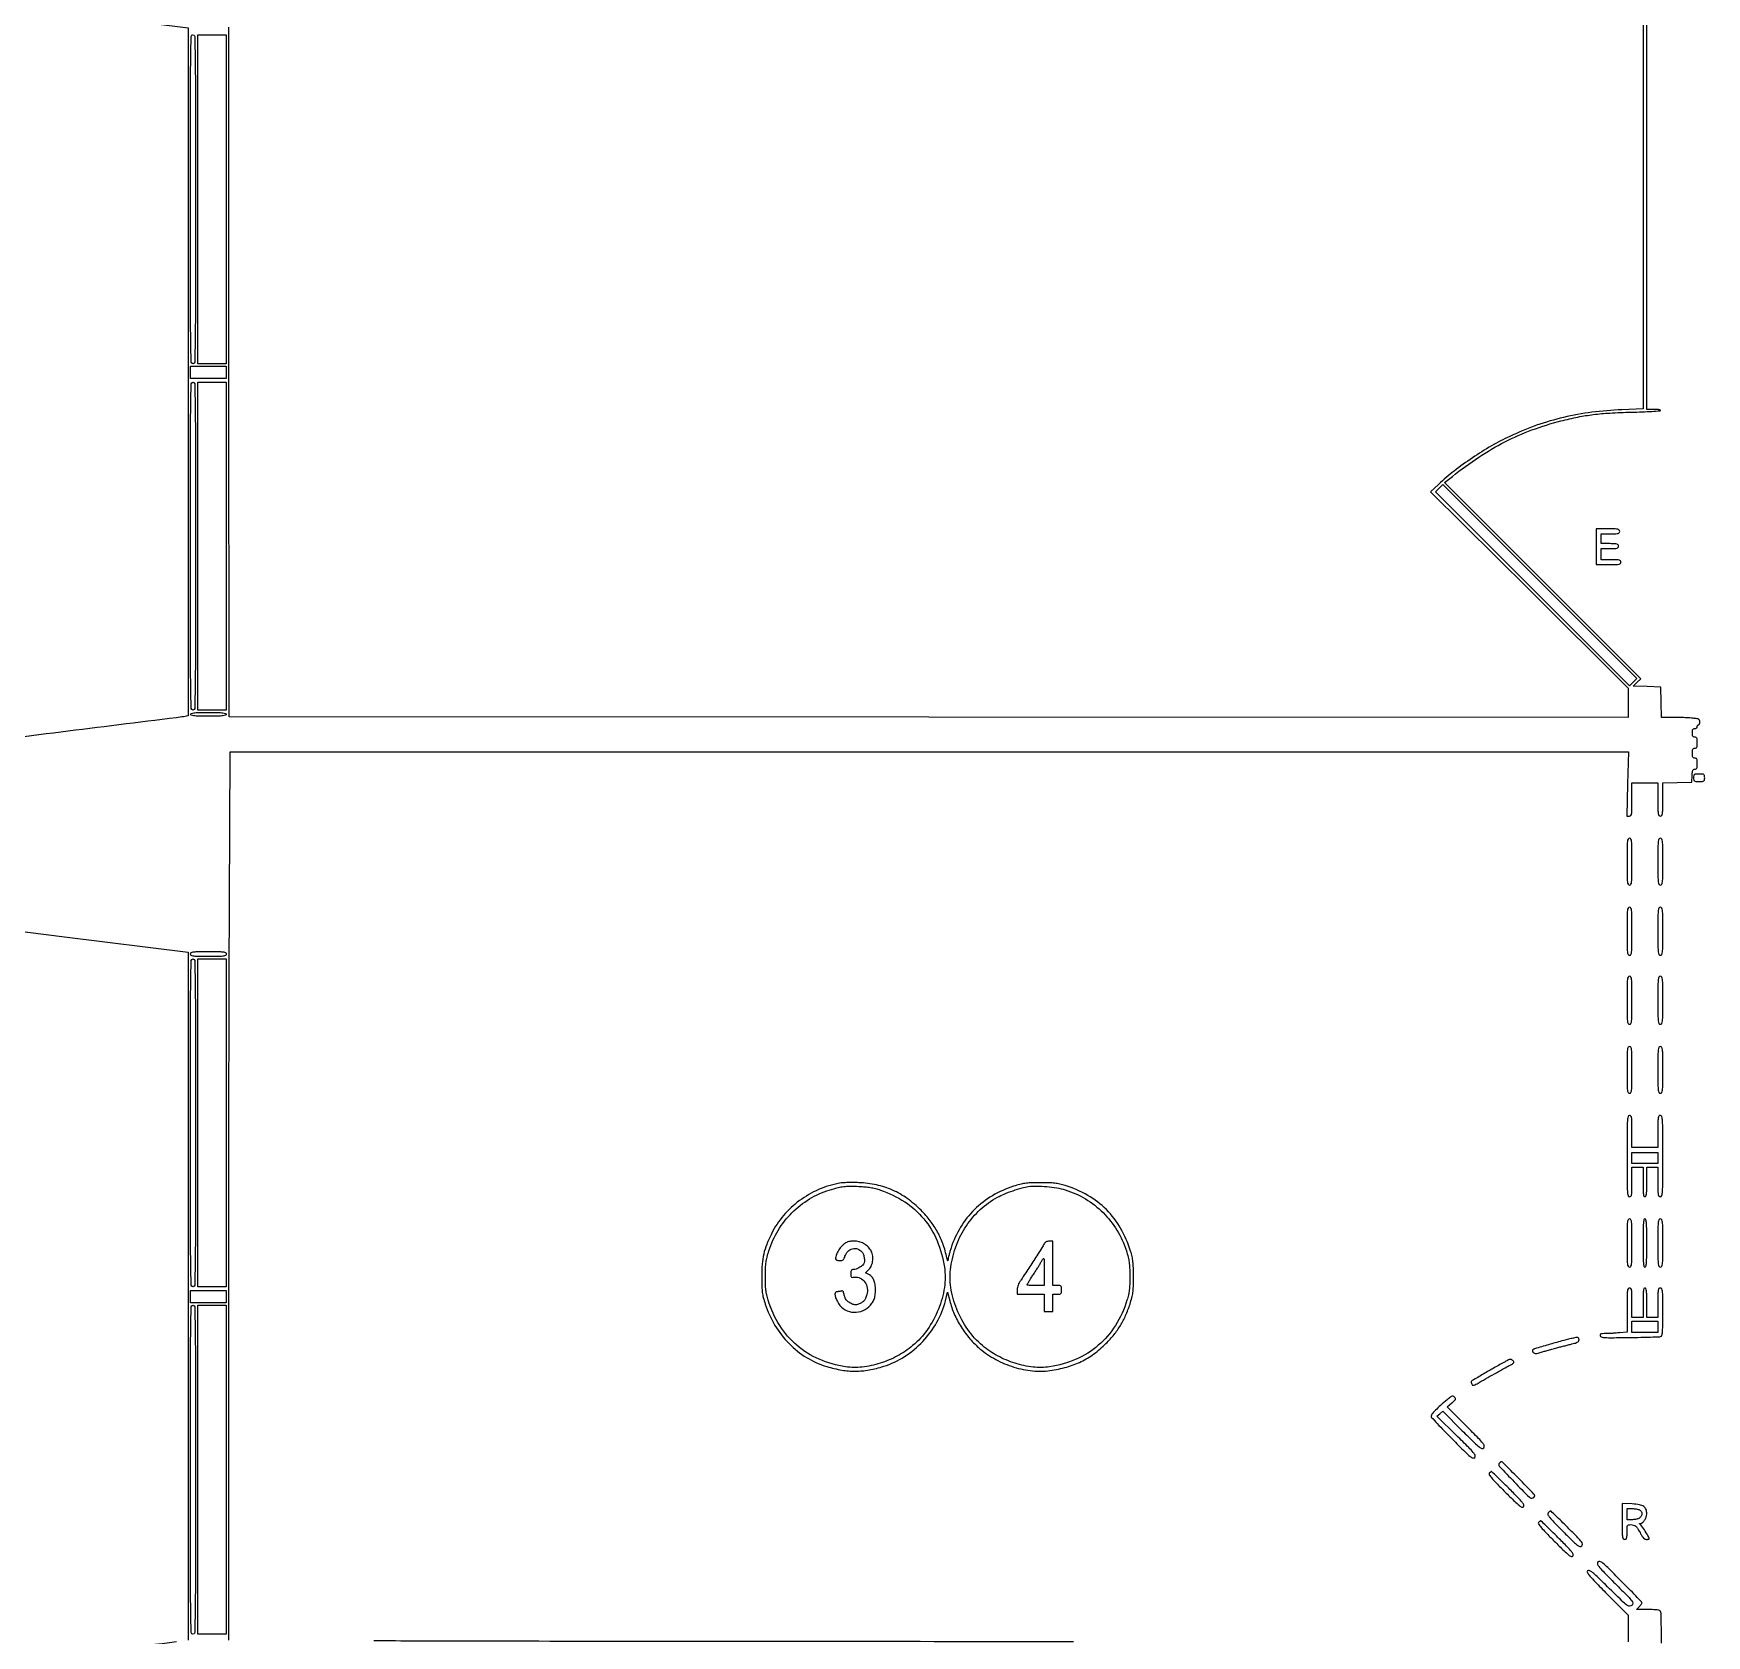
# Model space of a CAD drawing. Extents: x 0 to 1066, y 0 to 761.
# Drawn here: x 109.9 to 224.7, y 367.1 to 477.1 of the extents above; entities that cross this region are included whole.
import ezdxf

# ---------------------------------------------------------------- set-up
doc = ezdxf.new("R2010")
doc.units = 0
doc.header["$MEASUREMENT"] = 0

msp = doc.modelspace()

# ---------------------------------------------------------------- linework, layer by layer
for points in [[(183.390323, 95.266879, 0.000001), (192.989143, 95.254457, 0.000118)], [(111.744029, 619.446938, -0.000004), (103.636415, 618.433797, -0.031087)], [(119.687361, 556.989835, -0.000014), (111.744029, 555.996938, -0.000004), (103.636415, 554.983797, -0.031087)], [(103.5081, 543.008965), (111.98925, 541.95038), (120.4704, 540.891794), (120.4704, 517.273833), (120.4704, 493.655872), (120.15315, 493.605739, -0.008087), (119.687361, 493.539835, -0.000014), (111.744029, 492.546938, -0.000004), (103.636415, 491.533797, -0.031087)], [(103.5081, 479.558965), (111.98925, 478.50038), (120.4704, 477.441794), (120.4704, 453.823833), (120.4704, 430.205872), (120.15315, 430.155739, -0.008087), (119.687361, 430.089835, -0.000014), (111.744029, 429.096938, -0.000004), (103.636415, 428.083797, -0.031087)], [(352.558836, 95.240684, -0.000004), (375.624384, 95.211821, -0.198594)], [(479.458836, 95.240684, -0.000004), (502.524384, 95.211821, -0.198594)], [(289.192229, 95.24091, -0.000004), (312.172908, 95.212432, -0.198597)], [(393.551703, 95.267421, -0.000028), (416.092229, 95.24091, -0.000004), (439.072908, 95.212432, -0.198597)], [(542.992229, 95.24091, -0.000004), (565.972908, 95.212432, -0.198597)], [(606.442229, 95.24091, -0.000004), (629.422908, 95.212432, -0.198597)], [(119.687361, 366.639835, -0.000014), (111.744029, 365.646938, -0.000004), (103.636415, 364.633797, -0.031087)], [(123.2622, 366.768962), (123.2622, 386.960359, -0.000243), (123.266329, 395.44561, -0.000218), (123.278734, 404.244079, -0.000219), (123.296768, 412.141182, -0.000687), (123.318485, 417.444678), (123.374769, 427.7376), (171.378448, 427.7376), (219.382127, 427.7376), (219.320669, 425.538), (219.25921, 423.3384), (219.440405, 423.3384, 0.205028), (219.54221, 423.381978, 0.1523), (219.597095, 423.492862, 0.036978), (219.618104, 423.744142, 0.002374), (219.6216, 424.4805), (219.6216, 425.6226), (220.5099, 425.6226), (221.3982, 425.6226), (221.3982, 424.4805, 0.00255), (221.401854, 423.764094, 0.034233), (221.422483, 423.502312, 0.130799), (221.473537, 423.383942, 0.22979), (221.5674, 423.3384, 0.229444), (221.661248, 423.383859, 0.131046), (221.712309, 423.501977, 0.03431), (221.732943, 423.763201, 0.002558), (221.7366, 424.477815), (221.7366, 425.61723), (222.73065, 425.641065), (223.7247, 425.6649), (223.750271, 426.10905, -0.011952), (223.770075, 426.351763, -0.075035), (223.801368, 426.471759, -0.166775), (223.855085, 426.531136, -0.126897), (223.940621, 426.5532, 0.109185), (224.025095, 426.571869, 0.183854), (224.075096, 426.623214, 0.088189), (224.09952, 426.726339, 0.014161), (224.1054, 426.9339, 0.013964), (224.099541, 427.143658, 0.090841), (224.07485, 427.245862, 0.188085), (224.023805, 427.296434, 0.102588), (223.9362, 427.3146, -0.094959), (223.849774, 427.331163, -0.184152), (223.798725, 427.37805, -0.098846), (223.77333, 427.471039, -0.017388), (223.767, 427.653, -0.017388), (223.77333, 427.834961, -0.098846), (223.798725, 427.92795, -0.184152), (223.849774, 427.974837, -0.094959), (223.9362, 427.9914, 0.102588), (224.023805, 428.009566, 0.188085), (224.07485, 428.060138, 0.090841), (224.099541, 428.162342, 0.013964), (224.1054, 428.3721, 0.013964), (224.099541, 428.581858, 0.090841), (224.07485, 428.684062, 0.188085), (224.023805, 428.734634, 0.102588), (223.9362, 428.7528, -0.087745), (223.851392, 428.767799, -0.177212), (223.800236, 428.810962, -0.10769), (223.773953, 428.894566, -0.022514), (223.767, 429.0489, -0.022514), (223.773953, 429.203234, -0.10769), (223.800236, 429.286837, -0.177212), (223.851392, 429.330001, -0.087745), (223.9362, 429.345, 0.072314), (224.001292, 429.354464, 0.08892), (224.05605, 429.382012, 0.10214), (224.092439, 429.423191, 0.130775), (224.1054, 429.4719, -0.064853), (224.111719, 429.520414, -0.082425), (224.130251, 429.561523, -0.098894), (224.157737, 429.589023, -0.148195), (224.19, 429.5988, 0.217357), (224.222368, 429.613569, 0.078661), (224.249749, 429.657467, 0.059813), (224.268403, 429.722047, 0.040452), (224.2746, 429.798516, 0.085649), (224.255638, 429.908398, 0.179681), (224.200765, 429.9739, 0.088077), (224.085995, 430.014782, 0.011739), (223.83045, 430.051581, 0.014772), (223.601878, 430.072208, 0.004788), (223.262809, 430.089474, 0.004769), (222.885323, 430.101469, 0.005344), (222.521754, 430.105665), (221.657208, 430.1064), (221.633454, 431.14275), (221.6097, 432.1791), (220.651923, 432.2214), (219.694145, 432.2637), (219.95659, 432.514685), (220.219035, 432.765671), (213.487305, 439.497795), (206.755575, 446.229919), (207.287738, 446.655337, -0.022426), (209.100948, 447.976092, -0.028187), (210.895603, 449.023597, -0.029027), (212.750834, 449.838634, -0.026488), (214.74504, 450.46193, -0.013017), (215.912991, 450.72794, -0.018486), (216.964245, 450.898602, -0.016669), (218.103613, 451.00215, -0.008197), (219.55815, 451.061681, 0.00339), (220.328583, 451.085796, 0.005642), (220.977183, 451.117833, 0.001278), (221.539047, 451.153387, 0.395084), (221.5674, 451.183669, 0.345901), (221.544939, 451.212251, 0.02092), (221.430718, 451.235035, 0.02408), (221.280479, 451.251158, 0.01469), (221.1021, 451.2564), (220.6368, 451.2564), (220.6368, 492.9219)], [(220.383, 492.935055), (220.383, 451.282711), (218.92365, 451.227314, 0.022359), (216.858516, 451.056237, 0.026359), (214.928967, 450.70498, 0.026774), (213.073169, 450.158635, 0.024502), (211.229211, 449.403168, 0.02196), (209.974497, 448.747161, 0.016863), (208.663553, 447.92639, 0.016879), (207.41269, 447.020367, 0.022197), (206.3394, 446.107126), (205.7895, 445.595465), (212.57865, 438.858602), (219.3678, 432.121739), (219.3678, 431.113995), (219.3678, 430.106252), (171.33615, 430.127476), (123.3045, 430.1487), (123.283201, 453.81555), (123.261902, 477.4824)], [(375.823742, 112.056445, -0.000003), (375.794083, 98.149601, -0.198357)], [(111.744029, 302.196938, -0.000004), (103.636415, 301.183797, -0.031087)], [(111.744029, 238.746938, -0.000004), (103.636415, 237.733797, -0.031087)], [(181.27665, 366.65644, -0.000135), (165.962463, 366.660576, -0.000158), (151.448541, 366.672989, -0.000139), (139.183683, 366.690754, -0.00098), (133.22385, 366.712721)], [(221.638952, 366.558518, 0.002172), (221.636307, 367.611719, 0.000763), (221.628693, 368.520154, 0.057277), (221.610509, 368.66565, 0.128919), (221.55299, 368.772153, 0.151681), (221.453759, 368.828722, 0.05011), (221.257977, 368.851716, 0.004194), (220.747341, 368.856), (219.930506, 368.856), (220.114453, 369.051803, 0.018759), (220.184878, 369.132639, 0.022778), (220.244366, 369.213612, 0.022162), (220.287507, 369.284974, 0.125511), (220.2984, 369.327686, 0.191016), (220.277032, 369.381579, 0.000986), (219.876236, 369.805859, 0.004174), (219.412178, 370.287064, 0.00261), (218.861245, 370.843057, 0.001763), (217.956924, 371.739856, 0.023754), (217.609589, 372.050816, 0.084405), (217.41332, 372.161707, 0.290608), (217.277001, 372.131258, 0.279453), (217.244349, 371.998061, 0.09285), (217.342901, 371.813198, 0.025537), (217.63075, 371.488956, 0.001898), (218.464067, 370.648055, -0.001576), (219.347555, 369.757677, -0.029562), (219.607321, 369.461056, -0.13788), (219.676018, 369.292067, -0.241358), (219.623854, 369.15414, -0.203375), (219.455863, 369.095793, -0.149322), (219.269406, 369.16671, -0.028043), (218.946626, 369.447517, -0.001047), (217.796284, 370.572231, 0.002781), (217.148511, 371.201192, 0.026105), (216.854831, 371.455105, 0.077325), (216.683964, 371.549867, 0.317599), (216.575889, 371.520766, 0.313713), (216.564919, 371.391636, 0.044), (216.72717, 371.160071, 0.019204), (217.081656, 370.769907, 0.002215), (217.914755, 369.928363), (219.3678, 368.473536), (219.3678, 367.564968), (219.3678, 366.6564)]]:
    msp.add_lwpolyline(points, format="xyb")
for points in [[(409.06215, 749.15415), (40.8618, 749.132981), (40.8618, 380.65769), (40.8618, 12.1824), (501.2973, 12.1824), (961.7328, 12.1824), (961.7328, 380.646631), (961.7328, 749.110861), (961.41555, 749.1633, 0.040886), (961.153339, 749.184871, 0.000002), (934.190609, 749.194398, 0.000089), (904.448031, 749.199508, 0.000054), (869.1804, 749.195529, -0.000029), (813.61687, 749.186499, -0.000004), (696.10453, 749.175037, -0.000004), (556.774728, 749.163736, -0.000004)], [(120.978, 465.6807, -0.000191), (120.975142, 458.183657, -0.003554), (120.956533, 455.819512, -0.003821), (120.9267, 454.500985, -0.405377), (120.8088, 454.3866, -0.405377), (120.6909, 454.500985, -0.003821), (120.661067, 455.819512, -0.003554), (120.642458, 458.183657, -0.000191), (120.6396, 465.6807, -0.000191), (120.642458, 473.177743, -0.003554), (120.661067, 475.541887, -0.003821), (120.6909, 476.860415, -0.405377), (120.8088, 476.9748, -0.405377), (120.9267, 476.860415, -0.003821), (120.956533, 475.541887, -0.003554), (120.975142, 473.177743, -0.000191)], [(120.978, 441.8658, -0.000191), (120.975142, 434.397012, -0.003568), (120.956532, 432.041625, -0.003849), (120.926671, 430.728337, -0.405328), (120.8088, 430.614, -0.405328), (120.690929, 430.728337, -0.003849), (120.661068, 432.041625, -0.003568), (120.642458, 434.397012, -0.000191), (120.6396, 441.8658, -0.000191), (120.642458, 449.334588, -0.003568), (120.661068, 451.689975, -0.003849), (120.690929, 453.003263, -0.405328), (120.8088, 453.1176, -0.405328), (120.926671, 453.003263, -0.003849), (120.956532, 451.689975, -0.003568), (120.975142, 449.334588, -0.000191)], [(217.1682, 441.8235), (217.1682, 440.5968), (218.0142, 440.5968, 0.003852), (218.533104, 440.600798, 0.045528), (218.7333, 440.62218, 0.160003), (218.824485, 440.673751, 0.186821), (218.8602, 440.766, 0.157888), (218.83066, 440.857216, 0.176663), (218.75445, 440.908762, 0.055952), (218.589578, 440.930853, 0.005351), (218.1834, 440.9352), (217.5066, 440.9352), (217.5066, 441.3159), (217.5066, 441.6966), (218.0988, 441.6966, 0.006583), (218.448692, 441.701207, 0.063075), (218.595825, 441.723793, 0.183695), (218.66467, 441.775226, 0.142406), (218.691, 441.8658, 0.142406), (218.66467, 441.956374, 0.183695), (218.595825, 442.007807, 0.063075), (218.448692, 442.030393, 0.006583), (218.0988, 442.035), (217.5066, 442.035), (217.5066, 442.3734), (217.5066, 442.7118), (218.1411, 442.7118, 0.005909), (218.519126, 442.716267, 0.059311), (218.675138, 442.73859, 0.180365), (218.747656, 442.790088, 0.150217), (218.7756, 442.881, 0.179874), (218.741394, 442.973007, 0.16431), (218.653988, 443.024597, 0.047763), (218.462609, 443.04613, 0.004147), (217.9719, 443.0502), (217.1682, 443.0502)], [(123.093, 430.3179, -0.328801), (123.043123, 430.250253, -0.049302), (122.8674, 430.214338, -0.022561), (122.539821, 430.195328, -0.003213), (121.8663, 430.191, -0.003213), (121.192779, 430.195328, -0.022561), (120.8652, 430.214338, -0.049302), (120.689477, 430.250253, -0.328801), (120.6396, 430.3179, -0.328801), (120.689477, 430.385547, -0.049302), (120.8652, 430.421462, -0.022561), (121.192779, 430.440472, -0.003213), (121.8663, 430.4448, -0.003213), (122.539821, 430.440472, -0.022561), (122.8674, 430.421462, -0.049302), (123.043123, 430.385547, -0.328801)], [(223.8516, 425.961, 0.036189), (223.862643, 425.808621, 0.212646), (223.904475, 425.74245, 0.135673), (223.993863, 425.712996, 0.012152), (224.2323, 425.7072, 0.012152), (224.470737, 425.712996, 0.135673), (224.560125, 425.74245, 0.212646), (224.601957, 425.808621, 0.036189), (224.613, 425.961, 0.036189), (224.601957, 426.113379, 0.212646), (224.560125, 426.17955, 0.135673), (224.470737, 426.209004, 0.012152), (224.2323, 426.2148, 0.012152), (223.993863, 426.209004, 0.135673), (223.904475, 426.17955, 0.212646), (223.862643, 426.113379, 0.036189)], [(219.2832, 420.2082, 0.001648), (219.286584, 419.181209, 0.024577), (219.306576, 418.822875, 0.094461), (219.356001, 418.659189, 0.279234), (219.4524, 418.6008, 0.279234), (219.548799, 418.659189, 0.094461), (219.598224, 418.822875, 0.024577), (219.618216, 419.181209, 0.001648), (219.6216, 420.2082, 0.001648), (219.618216, 421.235191, 0.024577), (219.598224, 421.593525, 0.094461), (219.548799, 421.757211, 0.279234), (219.4524, 421.8156, 0.279234), (219.356001, 421.757211, 0.094461), (219.306576, 421.593525, 0.024577), (219.286584, 421.235191, 0.001648)], [(221.3982, 420.2082, 0.001648), (221.401584, 419.181209, 0.024577), (221.421576, 418.822875, 0.094461), (221.471001, 418.659189, 0.279234), (221.5674, 418.6008, 0.279234), (221.663799, 418.659189, 0.094461), (221.713224, 418.822875, 0.024577), (221.733216, 419.181209, 0.001648), (221.7366, 420.2082, 0.001648), (221.733216, 421.235191, 0.024577), (221.713224, 421.593525, 0.094461), (221.663799, 421.757211, 0.279234), (221.5674, 421.8156, 0.279234), (221.471001, 421.757211, 0.094461), (221.421576, 421.593525, 0.024577), (221.401584, 421.235191, 0.001648)], [(219.2832, 415.4283, 0.001596), (219.286568, 414.373067, 0.023961), (219.306519, 414.005963, 0.091778), (219.355771, 413.83801, 0.282824), (219.4524, 413.7786, 0.282824), (219.549029, 413.83801, 0.091778), (219.598281, 414.005963, 0.023961), (219.618232, 414.373067, 0.001596), (219.6216, 415.4283, 0.001596), (219.618232, 416.483533, 0.023961), (219.598281, 416.850637, 0.091778), (219.549029, 417.01859, 0.282824), (219.4524, 417.078, 0.282824), (219.355771, 417.01859, 0.091778), (219.306519, 416.850637, 0.023961), (219.286568, 416.483533, 0.001596)], [(221.3982, 415.4283, 0.001596), (221.401568, 414.373067, 0.023961), (221.421519, 414.005963, 0.091778), (221.470771, 413.83801, 0.282824), (221.5674, 413.7786, 0.282824), (221.664029, 413.83801, 0.091778), (221.713281, 414.005963, 0.023961), (221.733232, 414.373067, 0.001596), (221.7366, 415.4283, 0.001596), (221.733232, 416.483533, 0.023961), (221.713281, 416.850637, 0.091778), (221.664029, 417.01859, 0.282824), (221.5674, 417.078, 0.282824), (221.470771, 417.01859, 0.091778), (221.421519, 416.850637, 0.023961), (221.401568, 416.483533, 0.001596)], [(123.093, 413.8632, -0.240299), (123.044891, 413.768878, -0.123223), (122.918513, 413.718067, -0.031956), (122.639162, 413.697589, -0.002322), (121.8663, 413.694, -0.002322), (121.093438, 413.697589, -0.031956), (120.814088, 413.718067, -0.123223), (120.687709, 413.768878, -0.240299), (120.6396, 413.8632, -0.240299), (120.687709, 413.957522, -0.123223), (120.814088, 414.008333, -0.031956), (121.093438, 414.028811, -0.002322), (121.8663, 414.0324, -0.002322), (122.639162, 414.028811, -0.031956), (122.918513, 414.008333, -0.123223), (123.044891, 413.957522, -0.240299)], [(120.978, 402.273, -0.000191), (120.975142, 394.804212, -0.003568), (120.956532, 392.448825, -0.003849), (120.926671, 391.135537, -0.405328), (120.8088, 391.0212, -0.405328), (120.690929, 391.135537, -0.003849), (120.661068, 392.448825, -0.003568), (120.642458, 394.804212, -0.000191), (120.6396, 402.273, -0.000191), (120.642458, 409.741788, -0.003568), (120.661068, 412.097175, -0.003849), (120.690929, 413.410463, -0.405328), (120.8088, 413.5248, -0.405328), (120.926671, 413.410463, -0.003849), (120.956532, 412.097175, -0.003568), (120.975142, 409.741788, -0.000191)], [(219.2832, 410.6907, 0.001596), (219.286568, 409.635467, 0.023961), (219.306519, 409.268362, 0.091778), (219.355771, 409.10041, 0.282824), (219.4524, 409.041, 0.282824), (219.549029, 409.10041, 0.091778), (219.598281, 409.268362, 0.023961), (219.618232, 409.635467, 0.001596), (219.6216, 410.6907, 0.001596), (219.618232, 411.745933, 0.023961), (219.598281, 412.113037, 0.091778), (219.549029, 412.28099, 0.282824), (219.4524, 412.3404, 0.282824), (219.355771, 412.28099, 0.091778), (219.306519, 412.113037, 0.023961), (219.286568, 411.745933, 0.001596)], [(221.3982, 410.6907, 0.001596), (221.401568, 409.635467, 0.023961), (221.421519, 409.268362, 0.091778), (221.470771, 409.10041, 0.282824), (221.5674, 409.041, 0.282824), (221.664029, 409.10041, 0.091778), (221.713281, 409.268362, 0.023961), (221.733232, 409.635467, 0.001596), (221.7366, 410.6907, 0.001596), (221.733232, 411.745933, 0.023961), (221.713281, 412.113037, 0.091778), (221.664029, 412.28099, 0.282824), (221.5674, 412.3404, 0.282824), (221.470771, 412.28099, 0.091778), (221.421519, 412.113037, 0.023961), (221.401568, 411.745933, 0.001596)], [(219.2832, 405.9108, 0.001648), (219.286584, 404.883809, 0.024577), (219.306576, 404.525475, 0.094461), (219.356001, 404.361789, 0.279234), (219.4524, 404.3034, 0.279234), (219.548799, 404.361789, 0.094461), (219.598224, 404.525475, 0.024577), (219.618216, 404.883809, 0.001648), (219.6216, 405.9108, 0.001648), (219.618216, 406.937791, 0.024577), (219.598224, 407.296125, 0.094461), (219.548799, 407.459811, 0.279234), (219.4524, 407.5182, 0.279234), (219.356001, 407.459811, 0.094461), (219.306576, 407.296125, 0.024577), (219.286584, 406.937791, 0.001648)], [(221.3982, 405.9108, 0.001648), (221.401584, 404.883809, 0.024577), (221.421576, 404.525475, 0.094461), (221.471001, 404.361789, 0.279234), (221.5674, 404.3034, 0.279234), (221.663799, 404.361789, 0.094461), (221.713224, 404.525475, 0.024577), (221.733216, 404.883809, 0.001648), (221.7366, 405.9108, 0.001648), (221.733216, 406.937791, 0.024577), (221.713224, 407.296125, 0.094461), (221.663799, 407.459811, 0.279234), (221.5674, 407.5182, 0.279234), (221.471001, 407.459811, 0.094461), (221.421576, 407.296125, 0.024577), (221.401584, 406.937791, 0.001648)], [(219.2832, 399.9888, 0.000857), (219.286317, 398.17088, 0.014277), (219.305632, 397.567125, 0.045791), (219.350089, 397.276998, 0.344545), (219.4524, 397.197, 0.212584), (219.545577, 397.238491, 0.142907), (219.596925, 397.34505, 0.038318), (219.617825, 397.580461, 0.002988), (219.6216, 398.2122), (219.6216, 399.2274), (220.0023, 399.2274), (220.383, 399.2274), (220.383, 398.2122, 0.004073), (220.387486, 397.661447, 0.027022), (220.406794, 397.38735, 0.062466), (220.443744, 397.242109, 0.308488), (220.5099, 397.197, 0.308488), (220.576056, 397.242109, 0.062466), (220.613006, 397.38735, 0.027022), (220.632314, 397.661447, 0.004073), (220.6368, 398.2122), (220.6368, 399.2274), (221.0175, 399.2274), (221.3982, 399.2274), (221.3982, 398.2122, 0.002988), (221.401975, 397.580461, 0.038318), (221.422875, 397.34505, 0.142907), (221.474223, 397.238491, 0.212584), (221.5674, 397.197, 0.344545), (221.669711, 397.276998, 0.045791), (221.714168, 397.567125, 0.014277), (221.733483, 398.17088, 0.000857), (221.7366, 399.9888, 0.000857), (221.733483, 401.80672, 0.014277), (221.714168, 402.410475, 0.045791), (221.669711, 402.700602, 0.344545), (221.5674, 402.7806, 0.224251), (221.473766, 402.736381, 0.134742), (221.422604, 402.621975, 0.035495), (221.401891, 402.368981, 0.002682), (221.3982, 401.6808), (221.3982, 400.581), (220.5099, 400.581), (219.6216, 400.581), (219.6216, 401.6808, 0.002682), (219.617909, 402.368981, 0.035495), (219.597196, 402.621975, 0.134742), (219.546034, 402.736381, 0.224251), (219.4524, 402.7806, 0.344545), (219.350089, 402.700602, 0.045791), (219.305632, 402.410475, 0.014277), (219.286317, 401.80672, 0.000857)], [(165.203782, 398.130766, 0.057817), (163.768527, 397.691965, 0.056042), (162.455476, 396.932863, 0.056606), (161.355398, 395.909603, 0.061495), (160.547859, 394.692055, 0.021294), (160.204986, 393.924712, 0.038208), (160.000366, 393.266165, 0.037313), (159.895495, 392.57361, 0.019291), (159.862981, 391.698, 0.006227), (159.872261, 391.031185, 0.025179), (159.903419, 390.62585, 0.032242), (159.97115, 390.276544, 0.015316), (160.100756, 389.8368, 0.055782), (160.771867, 388.368415, 0.059669), (161.738678, 387.120989, 0.061157), (162.94884, 386.162038, 0.064098), (164.336551, 385.542463, 0.031011), (165.361324, 385.302634, 0.043229), (166.29945, 385.22602, 0.043495), (167.232361, 385.311952, 0.031942), (168.241199, 385.561666, 0.066238), (169.675034, 386.234577, 0.061042), (170.927668, 387.274776, 0.061054), (171.89187, 388.586439, 0.066315), (172.478334, 390.056878), (172.629862, 390.657656), (172.776804, 390.056878, 0.044088), (173.081689, 389.160916, 0.036479), (173.55548, 388.270598, 0.036185), (174.158623, 387.450813, 0.04133), (174.84957, 386.765183, 0.051619), (175.935051, 386.029277, 0.047662), (177.177137, 385.507966, 0.049004), (178.457494, 385.242827, 0.063376), (179.656011, 385.267178, 0.031288), (180.813409, 385.513207, 0.044708), (181.794994, 385.88421, 0.046361), (182.668239, 386.411677, 0.037399), (183.499218, 387.127082, 0.025794), (184.05494, 387.743506, 0.033618), (184.493015, 388.363838, 0.033245), (184.847599, 389.042952, 0.024376), (185.151844, 389.8368, 0.015316), (185.28145, 390.276544, 0.032242), (185.349181, 390.62585, 0.025179), (185.380339, 391.031185, 0.006227), (185.389619, 391.698, 0.00639), (185.382438, 392.332446, 0.021473), (185.354619, 392.746807, 0.028456), (185.2965, 393.091848, 0.019624), (185.193444, 393.4746, 0.055407), (184.509606, 395.035323, 0.065233), (183.528654, 396.3152, 0.065475), (182.254439, 397.295598, 0.056433), (180.7056, 397.973012, 0.019357), (180.326244, 398.074273, 0.028036), (179.984279, 398.131595, 0.021658), (179.578559, 398.158703, 0.006846), (178.9713, 398.164602, 0.006848), (178.339416, 398.153433, 0.024574), (177.9373, 398.120991, 0.030552), (177.586719, 398.053302, 0.015424), (177.154295, 397.92771, 0.056029), (175.700929, 397.269157, 0.060606), (174.471874, 396.318327, 0.061113), (173.514784, 395.108296, 0.058617), (172.86248, 393.6861, 0.008002), (172.788363, 393.443866, 0.008668), (172.724097, 393.205731, 0.008255), (172.67598, 392.999994, 0.041047), (172.660464, 392.8824, -0.031007), (172.65168, 392.80369, -0.680475), (172.635452, 392.800356, -0.086261), (172.613184, 392.852106, -0.005832), (172.577603, 393.0093, 0.03328), (172.313628, 393.936114, 0.038441), (171.938491, 394.774232, 0.038432), (171.439388, 395.545207, 0.033237), (170.805202, 396.271505, 0.041251), (169.854432, 397.079004, 0.05101), (168.846337, 397.655807, 0.051446), (167.749635, 398.013133, 0.043093), (166.5351, 398.167025, 0.008506), (166.149427, 398.175856, 0.008278), (165.760153, 398.171701, 0.00821), (165.418297, 398.15677, 0.030292)], [(168.015795, 397.663474, -0.063515), (169.680894, 396.853064, -0.07465), (170.988662, 395.685452, -0.074176), (171.901869, 394.178629, -0.061662), (172.408724, 392.372585, -0.076508), (172.405525, 390.970043, -0.05739), (171.993595, 389.479633, -0.056181), (171.23988, 388.088596, -0.065487), (170.227366, 386.978782, -0.052405), (169.19213, 386.277037, -0.046446), (167.991549, 385.772024, -0.047747), (166.757062, 385.508998, -0.065344), (165.622038, 385.527158, -0.065741), (163.806643, 386.044851, -0.075282), (162.278462, 387.001598, -0.075155), (161.100121, 388.369413, -0.065223), (160.30902, 390.0906, -0.018921), (160.209093, 390.46215, -0.026957), (160.150953, 390.798842, -0.021914), (160.122388, 391.188006, -0.008006), (160.114966, 391.7403, -0.008095), (160.125795, 392.317292, -0.024999), (160.158871, 392.705758, -0.029138), (160.22738, 393.055959, -0.014485), (160.352595, 393.490726, -0.059326), (160.991893, 394.892459, -0.059369), (161.94233, 396.104502, -0.060066), (163.139456, 397.047485, -0.06352), (164.5047, 397.657725, -0.009142), (165.104182, 397.826989, -0.033182), (165.492833, 397.901963, -0.032443), (165.892293, 397.925704, -0.008462), (166.535295, 397.911285, -0.012323), (166.965484, 397.88372, -0.019305), (167.333196, 397.836678, -0.020981), (167.672564, 397.765124, -0.019086)], [(180.710199, 397.671267, -0.061571), (182.100484, 397.051718, -0.060597), (183.30635, 396.109555, -0.060187), (184.257935, 394.899212, -0.059235), (184.900005, 393.490726, -0.014485), (185.02522, 393.055959, -0.029138), (185.093729, 392.705758, -0.024999), (185.126805, 392.317292, -0.008095), (185.137634, 391.7403, -0.008006), (185.130212, 391.188006, -0.021914), (185.101647, 390.798842, -0.026957), (185.043507, 390.46215, -0.018921), (184.94358, 390.0906, -0.065223), (184.152479, 388.369413, -0.075155), (182.974138, 387.001598, -0.075282), (181.445957, 386.044851, -0.065741), (179.630562, 385.527158, -0.065344), (178.495538, 385.508998, -0.047747), (177.261051, 385.772024, -0.046446), (176.06047, 386.277037, -0.052405), (175.025234, 386.978782, -0.065487), (174.01272, 388.088596, -0.056181), (173.259005, 389.479633, -0.05739), (172.847075, 390.970043, -0.076508), (172.843876, 392.372585, -0.051703), (173.2341, 393.877253, -0.058213), (173.914987, 395.20659, -0.059743), (174.865829, 396.315073, -0.05958), (176.0526, 397.16849, -0.029177), (176.506691, 397.385648, -0.01322), (177.123524, 397.618743, -0.0129), (177.737662, 397.814834, -0.038915), (178.1676, 397.904439, -0.034894), (178.73944, 397.937598, -0.019906), (179.430958, 397.901853, -0.019826), (180.125917, 397.810221, -0.031381)], [(219.2832, 394.0245, 0.001596), (219.286568, 392.969267, 0.023961), (219.306519, 392.602162, 0.091778), (219.355771, 392.43421, 0.282824), (219.4524, 392.3748, 0.282824), (219.549029, 392.43421, 0.091778), (219.598281, 392.602162, 0.023961), (219.618232, 392.969267, 0.001596), (219.6216, 394.0245, 0.001596), (219.618232, 395.079733, 0.023961), (219.598281, 395.446837, 0.091778), (219.549029, 395.61479, 0.282824), (219.4524, 395.6742, 0.282824), (219.355771, 395.61479, 0.091778), (219.306519, 395.446837, 0.023961), (219.286568, 395.079733, 0.001596)], [(220.383, 394.0245, 0.00225), (220.387137, 393.105281, 0.016945), (220.405777, 392.6709, 0.032323), (220.439819, 392.43175, 0.355082), (220.5099, 392.3748, 0.355082), (220.579981, 392.43175, 0.032323), (220.614023, 392.6709, 0.016945), (220.632663, 393.105281, 0.00225), (220.6368, 394.0245, 0.00225), (220.632663, 394.943719, 0.016945), (220.614023, 395.3781, 0.032323), (220.579981, 395.61725, 0.355082), (220.5099, 395.6742, 0.355082), (220.439819, 395.61725, 0.032323), (220.405777, 395.3781, 0.016945), (220.387137, 394.943719, 0.00225)], [(221.3982, 394.0245, 0.001596), (221.401568, 392.969267, 0.023961), (221.421519, 392.602162, 0.091778), (221.470771, 392.43421, 0.282824), (221.5674, 392.3748, 0.282824), (221.664029, 392.43421, 0.091778), (221.713281, 392.602162, 0.023961), (221.733232, 392.969267, 0.001596), (221.7366, 394.0245, 0.001596), (221.733232, 395.079733, 0.023961), (221.713281, 395.446837, 0.091778), (221.664029, 395.61479, 0.282824), (221.5674, 395.6742, 0.282824), (221.470771, 395.61479, 0.091778), (221.421519, 395.446837, 0.023961), (221.401568, 395.079733, 0.001596)], [(165.446999, 393.896523, 0.057463), (165.207043, 393.631322, 0.049939), (165.020453, 393.306091, 0.055047), (164.926165, 393.012843, 0.30755), (164.986516, 392.868341, 0.073841), (165.043393, 392.842186, 0.031679), (165.125167, 392.823878, 0.030481), (165.216306, 392.815103, 0.035193), (165.303511, 392.818184, 0.070821), (165.405002, 392.843784, 0.106957), (165.47988, 392.895186, 0.089021), (165.535675, 392.980621, 0.037291), (165.579898, 393.111259, -0.132529), (165.765151, 393.438305, -0.133578), (166.089248, 393.626594, -0.140791), (166.450784, 393.619717, -0.152546), (166.74046, 393.420891, -0.080659), (166.846617, 393.229108, -0.053449), (166.906012, 392.984044, -0.055098), (166.910977, 392.746537, -0.130177), (166.851055, 392.581396, -0.076364), (166.729171, 392.453008, -0.037468), (166.540662, 392.328409, -0.037416), (166.339086, 392.234898, -0.090132), (166.177876, 392.2056, 0.062435), (166.077251, 392.192986, 0.182247), (166.020829, 392.153556, 0.126553), (165.992538, 392.0757, 0.024197), (165.9852, 391.924152, 0.019706), (165.991882, 391.754678, 0.183578), (166.022633, 391.689683, 0.205326), (166.086839, 391.665462, 0.025365), (166.239159, 391.679978, -0.152394), (166.625564, 391.618914, -0.124625), (166.945049, 391.345877, -0.114031), (167.114907, 390.930973, -0.113633), (167.085839, 390.483041, -0.033373), (166.989469, 390.225306, -0.075826), (166.876506, 390.051336, -0.082255), (166.723132, 389.927463, -0.044986), (166.502371, 389.82746, -0.038306), (166.368674, 389.792057, -0.06594), (166.253828, 389.786242, -0.064364), (166.139532, 389.810562, -0.034776), (166.007238, 389.867703, -0.033513), (165.803043, 389.991287, -0.075999), (165.672906, 390.115711, -0.076763), (165.58665, 390.272517, -0.034742), (165.521636, 390.498419, 0.025693), (165.486963, 390.627642, 0.090398), (165.446328, 390.703128, 0.165754), (165.396515, 390.734926, 0.152677), (165.335748, 390.731069, -0.033018), (165.275946, 390.712544, -0.017093), (165.199241, 390.696979, -0.016919), (165.118998, 390.68631, -0.024592), (165.047681, 390.6828, 0.220784), (164.934631, 390.630323, 0.181123), (164.889371, 390.503684, 0.085943), (164.929511, 390.291054, 0.028433), (165.058013, 389.999311, 0.118302), (165.462313, 389.526314, 0.116872), (166.039002, 389.285652, 0.115376), (166.668389, 389.327934, 0.113122), (167.218925, 389.64469, 0.047025), (167.435593, 389.887079, 0.065857), (167.575673, 390.141123, 0.060424), (167.652376, 390.439406, 0.03276), (167.6772, 390.817882, 0.037777), (167.649272, 391.187005, 0.065794), (167.563839, 391.481406, 0.079152), (167.419809, 391.705221, 0.087628), (167.217708, 391.864091), (166.997582, 391.9819), (167.222529, 392.216695, 0.095246), (167.404176, 392.497569, 0.073209), (167.490461, 392.853262, 0.072654), (167.470844, 393.221487, 0.090856), (167.344283, 393.538823, 0.061386), (167.127084, 393.805595, 0.070431), (166.860638, 393.997518, 0.068185), (166.543942, 394.112202, 0.052689), (166.178494, 394.151084, 0.022331), (165.933695, 394.140321, 0.061653), (165.765253, 394.104112, 0.066765), (165.618426, 394.029856, 0.029753)], [(179.257927, 393.96105, -0.02131), (179.101822, 393.692435, -0.001046), (178.546811, 392.828723, -0.001781), (177.998411, 391.985814, -0.007016), (177.651556, 391.47267, 0.027631), (177.546035, 391.301782, 0.034975), (177.469005, 391.132934, 0.038361), (177.421919, 390.970046, 0.051224), (177.4062, 390.81702), (177.4062, 390.5136), (178.3368, 390.5136), (179.2674, 390.5136), (179.2674, 389.9214), (179.2674, 389.3292), (179.5635, 389.3292), (179.8596, 389.3292), (179.8596, 389.9214), (179.8596, 390.5136), (180.1557, 390.5136, 0.021868), (180.335696, 390.521476, 0.176278), (180.4095, 390.5559, 0.176278), (180.443924, 390.629704, 0.021868), (180.4518, 390.8097, 0.021868), (180.443924, 390.989696, 0.176278), (180.4095, 391.0635, 0.176278), (180.335696, 391.097924, 0.021868), (180.1557, 391.1058), (179.8596, 391.1058), (179.8596, 392.6286), (179.8596, 394.1514), (179.608777, 394.1514, 0.047683), (179.489794, 394.140027, 0.076778), (179.394106, 394.105765, 0.082746), (179.318142, 394.046539, 0.065001)], [(179.2674, 392.0364), (179.2674, 391.1058), (178.6752, 391.1058, -0.007702), (178.448135, 391.109298, -0.012785), (178.256959, 391.120087, -0.006396), (178.100492, 391.134954, -0.383059), (178.083, 391.154436, -0.135381), (178.092323, 391.188238, -0.001987), (178.200077, 391.367096, -0.005267), (178.328809, 391.573924, -0.003433), (178.481562, 391.810086, 0.002183), (178.641771, 392.056424, 0.002458), (178.793565, 392.294633, 0.00225), (178.920797, 392.498508, 0.013319), (178.984018, 392.607206, -0.003825), (179.089998, 392.797651, -0.021104), (179.152111, 392.89724, -0.037614), (179.196129, 392.952227, -0.208064), (179.230093, 392.967, -0.400702), (179.245248, 392.952532, -0.00157), (179.256441, 392.693636, -0.00626), (179.264719, 392.393234, -0.003757)], [(219.2832, 389.425852), (219.2832, 387.915104), (218.76319, 387.860752, -0.006827), (218.533684, 387.839927, -0.00472), (218.2735, 387.822366, -0.00476), (218.023066, 387.810227, -0.009728), (217.826387, 387.8064, 0.011048), (217.598373, 387.801361, 0.080269), (217.491464, 387.779202, 0.211275), (217.445258, 387.7334, 0.142423), (217.438454, 387.65835, 0.2946), (217.519903, 387.573595, 0.043243), (217.767108, 387.537279, 0.016893), (218.2468, 387.524974, 0.001506), (219.453907, 387.538431, 0.001826), (220.225913, 387.552184, 0.00273), (220.900428, 387.570349, 0.001146), (221.477336, 387.590361, 0.058396), (221.58855, 387.607582, 0.258237), (221.672082, 387.689512, 0.050545), (221.713018, 387.903935, 0.019902), (221.732668, 388.314381, 0.00201), (221.7366, 389.292601, 0.001603), (221.73323, 390.344028, 0.024042), (221.713273, 390.70995, 0.092134), (221.663998, 390.877326, 0.282348), (221.5674, 390.9366, 0.212584), (221.474223, 390.895109, 0.142907), (221.422875, 390.78855, 0.038318), (221.401975, 390.553139, 0.002988), (221.3982, 389.9214), (221.3982, 388.9062), (221.0175, 388.9062), (220.6368, 388.9062), (220.6368, 389.9214, 0.004073), (220.632314, 390.472153, 0.027022), (220.613006, 390.74625, 0.062466), (220.576056, 390.891491, 0.308488), (220.5099, 390.9366, 0.308488), (220.443744, 390.891491, 0.062466), (220.406794, 390.74625, 0.027022), (220.387486, 390.472153, 0.004073), (220.383, 389.9214), (220.383, 388.9062), (220.0023, 388.9062), (219.6216, 388.9062), (219.6216, 389.9214, 0.002988), (219.617825, 390.553139, 0.038318), (219.596925, 390.78855, 0.142907), (219.545577, 390.895109, 0.212584), (219.4524, 390.9366, 0.270523), (219.356528, 390.880633, 0.100958), (219.306719, 390.726606, 0.026109), (219.286626, 390.388316, 0.00178)], [(120.978, 378.4581, -0.000191), (120.975142, 370.961057, -0.003554), (120.956533, 368.596912, -0.003821), (120.9267, 367.278385, -0.405377), (120.8088, 367.164, -0.405377), (120.6909, 367.278385, -0.003821), (120.661067, 368.596912, -0.003554), (120.642458, 370.961057, -0.000191), (120.6396, 378.4581, -0.000191), (120.642458, 385.955143, -0.003554), (120.661067, 388.319287, -0.003821), (120.6909, 389.637815, -0.405377), (120.8088, 389.7522, -0.405377), (120.9267, 389.637815, -0.003821), (120.956533, 388.319287, -0.003554), (120.975142, 385.955143, -0.000191)], [(215.4339, 387.45915, 0.011122), (214.792223, 387.299097, 0.004033), (213.88886, 387.044459, 0.001076), (212.936432, 386.765456, 0.11371), (212.819115, 386.699284, 0.133971), (212.795744, 386.66237, 0.105555), (212.791582, 386.615055, 0.08575), (212.807685, 386.561808, 0.057054), (212.842647, 386.508298, 0.127602), (212.91963, 386.452845, 0.110287), (213.01834, 386.437853, 0.050401), (213.173161, 386.464379, 0.007979), (213.469331, 386.551586, -0.005104), (213.71909, 386.626691, -0.002474), (214.039889, 386.71788, -0.002453), (214.37496, 386.809568, -0.003531), (214.6725, 386.88717, 0.000087), (214.954884, 386.958745, 0.000081), (215.243682, 387.03205, 0.000081), (215.500105, 387.097225, 0.000277), (215.66655, 387.139657, 0.026831), (215.816497, 387.186669, 0.076165), (215.911882, 387.239962, 0.113708), (215.964859, 387.305098, 0.11459), (215.9838, 387.386661, 0.112771), (215.960553, 387.48842, 0.252825), (215.898283, 387.533473, 0.081485), (215.765987, 387.529299, 0.007011)], [(210.9078, 385.87801, 0.003983), (210.181471, 385.47239, 0.003235), (209.409272, 385.026412, 0.000666), (208.653094, 384.581782, 0.121681), (208.588284, 384.5183, 0.139447), (208.579105, 384.485951, 0.052328), (208.5841, 384.438649, 0.046675), (208.600772, 384.385329, 0.041496), (208.627571, 384.333761, 0.096247), (208.680858, 384.27703, 0.183299), (208.740462, 384.261034, 0.091267), (208.825567, 384.285727, 0.014003), (208.981538, 384.369408, -0.001155), (209.563842, 384.701364, -0.001014), (210.173398, 385.04536, -0.001027), (210.727112, 385.354869, -0.002879), (211.116673, 385.568643, 0.006147), (211.409032, 385.731573, 0.088737), (211.499665, 385.807561, 0.303977), (211.506744, 385.874184, 0.095269), (211.440853, 385.956619, 0.069086), (211.341757, 386.019937, 0.145266), (211.252161, 386.032755, 0.078105), (211.13495, 385.996201, 0.010786)], [(206.927241, 383.267046, 0.009093), (206.472668, 382.875989, 0.017664), (206.126884, 382.544736, 0.016206), (205.881484, 382.275505, 0.178541), (205.8318, 382.140802, 0.185177), (205.864726, 382.054946, 0.00247), (206.253769, 381.626602, 0.00666), (206.717701, 381.134176, 0.004279), (207.26829, 380.574808, 0.001749), (208.167305, 379.683219, 0.023454), (208.513127, 379.373205, 0.087532), (208.703076, 379.267122, 0.329764), (208.825528, 379.305317, 0.262153), (208.842528, 379.447979, 0.075214), (208.723, 379.645448, 0.024011), (208.414717, 379.981407, 0.002046), (207.579388, 380.801552), (206.2125, 382.132654), (206.424, 382.301498), (206.6355, 382.470342), (207.966934, 381.143027, 0.001907), (208.804812, 380.314088, 0.025638), (209.128033, 380.027755, 0.093256), (209.312395, 379.929958, 0.278681), (209.445429, 379.962771, 0.279436), (209.478075, 380.095929, 0.092857), (209.379567, 380.280734, 0.025545), (209.091843, 380.60485, 0.0019), (208.259066, 381.445211), (206.925643, 382.78059), (207.245871, 383.043758, 0.010478), (207.431913, 383.203296, 0.100059), (207.494199, 383.286685, 0.225676), (207.494068, 383.357637, 0.080581), (207.434841, 383.443001, 0.093892), (207.347485, 383.504862, 0.192999), (207.265139, 383.508787, 0.081114), (207.154861, 383.449177, 0.008704)], [(209.821779, 378.220903, 0.336196), (209.8174, 378.121608, 0.024017), (209.995937, 377.888017, 0.017678), (210.315024, 377.535725, 0.003756), (210.896469, 376.94661, 0.002625), (211.578422, 376.273072, 0.024531), (211.887546, 375.999264, 0.070597), (212.066974, 375.892956, 0.329168), (212.176773, 375.920068, 0.286709), (212.193065, 376.040659, 0.062848), (212.078694, 376.227335, 0.02443), (211.804636, 376.537255, 0.002863), (211.15635, 377.194361, 0.002238), (210.717513, 377.630184, 0.003601), (210.339169, 377.997253, 0.000735), (210.004339, 378.316517, 0.192354), (209.967584, 378.3312, 0.130276), (209.940703, 378.324075, 0.032372), (209.902369, 378.2988, 0.030897), (209.860808, 378.263121, 0.02673)], [(210.504296, 378.90225, 0.374626), (210.511233, 378.704918, 0.003909), (211.535091, 377.627349, 0.004173), (212.573049, 376.569716, 0.296467), (212.802796, 376.520743, 0.058382), (212.854574, 376.5479, 0.059137), (212.898425, 376.58619, 0.06514), (212.928213, 376.629289, 0.119226), (212.9382, 376.670577, 0.195814), (212.889049, 376.791269, 0.000754), (211.826447, 377.876251, 0.000741), (210.759871, 378.958796, 0.200459), (210.642075, 379.008, 0.131374), (210.616442, 379.001147, 0.033044), (210.58017, 378.976936, 0.031435), (210.540967, 378.942727, 0.027188)], [(218.9448, 374.91577, 0.002295), (218.948381, 374.135653, 0.031685), (218.968842, 373.854046, 0.122281), (219.019619, 373.726631, 0.241596), (219.114, 373.6782, 0.12648), (219.203732, 373.701268, 0.188641), (219.255, 373.7628, 0.072107), (219.278233, 373.892102, 0.008455), (219.2832, 374.1858, -0.006804), (219.287737, 374.519154, -0.107122), (219.314673, 374.628918, -0.236036), (219.38022, 374.679071, -0.047421), (219.530957, 374.6934, -0.074776), (219.72922, 374.663583, -0.110063), (219.881696, 374.576727, -0.070234), (220.026765, 374.402213, -0.016386), (220.216593, 374.071069, 0.020012), (220.325776, 373.883765, 0.056371), (220.420999, 373.766109, 0.084269), (220.514386, 373.700891, 0.110822), (220.615505, 373.6782, 0.026857), (220.688498, 373.682124, 0.042344), (220.750042, 373.69409, 0.051907), (220.793397, 373.711427, 0.278555), (220.806, 373.732293, 0.138077), (220.775163, 373.84183, 0.004507), (220.531415, 374.232476, 0.005591), (220.284123, 374.611537, 0.100482), (220.181564, 374.713255, -0.022646), (220.140014, 374.743312, -0.261051), (220.132659, 374.761281, -0.340189), (220.144546, 374.773346, -0.031099), (220.189354, 374.776705, 0.174213), (220.335627, 374.831363, 0.065047), (220.485377, 374.995923, 0.061515), (220.598536, 375.210376, 0.090913), (220.6368, 375.41908, 0.084064), (220.583611, 375.733203, 0.158572), (220.429646, 375.935737, 0.10887), (220.138615, 376.055159, 0.028678), (219.635525, 376.113354), (218.9448, 376.15334)], [(220.134762, 375.705623, -0.068204), (220.197345, 375.660223, -0.055882), (220.250331, 375.596719, -0.057684), (220.286306, 375.525627, -0.088537), (220.2984, 375.457866, -0.124082), (220.253567, 375.279991, -0.123124), (220.129701, 375.144013, -0.095765), (219.927731, 375.059569, -0.051312), (219.657857, 375.0318), (219.2832, 375.0318), (219.2832, 375.4125), (219.2832, 375.7932), (219.627162, 375.7932, -0.022391), (219.770854, 375.786762, -0.020327), (219.918153, 375.767474, -0.020814), (220.048492, 375.739357, -0.059396)], [(213.205779, 374.836903, 0.336196), (213.2014, 374.737608, 0.024017), (213.379937, 374.504017, 0.017678), (213.699024, 374.151725, 0.003756), (214.280469, 373.56261, 0.002625), (214.962422, 372.889072, 0.024531), (215.271546, 372.615264, 0.070597), (215.450974, 372.508956, 0.329168), (215.560773, 372.536068, 0.286709), (215.577065, 372.656659, 0.062848), (215.462694, 372.843335, 0.02443), (215.188636, 373.153255, 0.002863), (214.54035, 373.810361, 0.002238), (214.101513, 374.246184, 0.003601), (213.723169, 374.613253, 0.000735), (213.388339, 374.932517, 0.192354), (213.351584, 374.9472, 0.130276), (213.324703, 374.940075, 0.032372), (213.286369, 374.9148, 0.030897), (213.244808, 374.879121, 0.02673)], [(213.864434, 375.491839, 0.296782), (213.850836, 375.374858, 0.05451), (213.974085, 375.182655, 0.023293), (214.254196, 374.866922, 0.003026), (214.886646, 374.225448, 0.002265), (215.599208, 373.517855, 0.030027), (215.878161, 373.274508, 0.110228), (216.043177, 373.197279, 0.243054), (216.173991, 373.231897, 0.255926), (216.216548, 373.354485, 0.122013), (216.147975, 373.512351, 0.030756), (215.91182, 373.784829, 0.002192), (215.206046, 374.498288, 0.00226), (214.771466, 374.929844, 0.003635), (214.396707, 375.293322, 0.000749), (214.065124, 375.609329, 0.192281), (214.028384, 375.624, 0.14277), (214.000628, 375.615909, 0.027808), (213.957839, 375.585178, 0.027497), (213.910407, 375.542436, 0.022419)]]:
    msp.add_lwpolyline(points, format="xyb", close=True)
for points in [[(123.093, 465.6807), (123.093, 454.3866), (122.1201, 454.3866), (121.1472, 454.3866), (121.1472, 465.6807), (121.1472, 476.9748), (122.1201, 476.9748), (123.093, 476.9748)], [(123.093, 453.7944), (123.093, 453.3714), (121.8663, 453.3714), (120.6396, 453.3714), (120.6396, 453.7944), (120.6396, 454.2174), (121.8663, 454.2174), (123.093, 454.2174)], [(123.093, 441.8658), (123.093, 430.614), (122.1201, 430.614), (121.1472, 430.614), (121.1472, 441.8658), (121.1472, 453.1176), (122.1201, 453.1176), (123.093, 453.1176)], [(219.704707, 432.519261), (219.45084, 432.265394), (212.792121, 438.924113), (206.133402, 445.582833), (206.381635, 445.841932), (206.629869, 446.101032), (213.294221, 439.43708), (219.958574, 432.773128)], [(123.093, 402.273), (123.093, 391.0212), (122.1201, 391.0212), (121.1472, 391.0212), (121.1472, 402.273), (121.1472, 413.5248), (122.1201, 413.5248), (123.093, 413.5248)], [(221.3982, 399.8619), (221.3982, 399.4812), (220.5099, 399.4812), (219.6216, 399.4812), (219.6216, 399.8619), (219.6216, 400.2426), (220.5099, 400.2426), (221.3982, 400.2426)], [(123.093, 390.3444), (123.093, 389.9214), (121.8663, 389.9214), (120.6396, 389.9214), (120.6396, 390.3444), (120.6396, 390.7674), (121.8663, 390.7674), (123.093, 390.7674)], [(123.093, 378.4581), (123.093, 367.164), (122.1201, 367.164), (121.1472, 367.164), (121.1472, 378.4581), (121.1472, 389.7522), (122.1201, 389.7522), (123.093, 389.7522)], [(221.3982, 388.2717), (221.3982, 387.891), (220.5099, 387.891), (219.6216, 387.891), (219.6216, 388.2717), (219.6216, 388.6524), (220.5099, 388.6524), (221.3982, 388.6524)]]:
    msp.add_lwpolyline(points, close=True)
msp.add_lwpolyline([(103.5081, 416.108965), (111.98925, 415.05038), (120.4704, 413.991794), (120.4704, 390.373833), (120.4704, 366.755872)])

doc.saveas('drawing.dxf')
